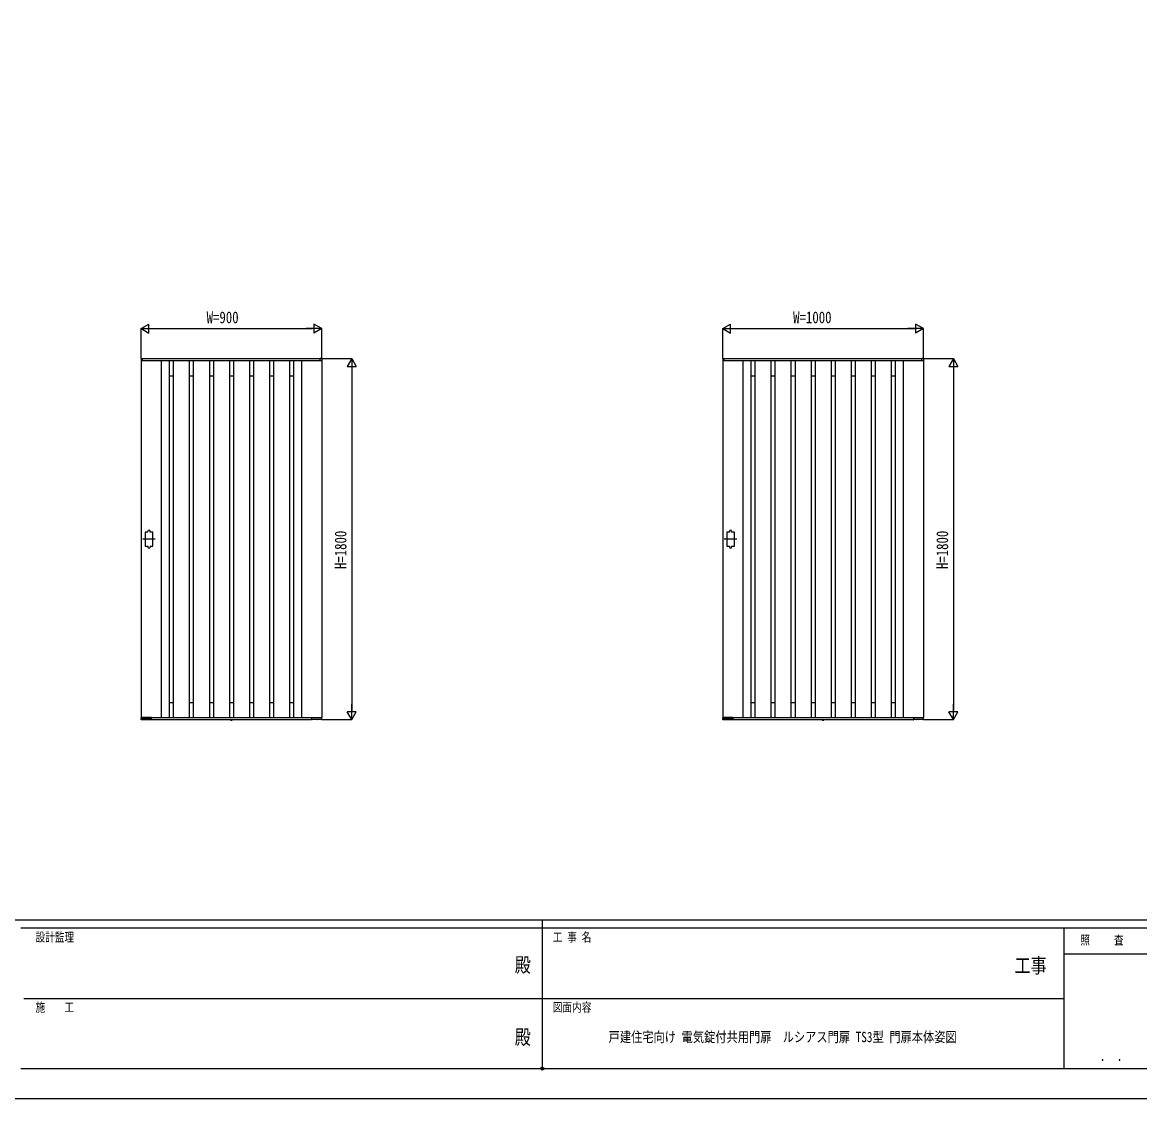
# Model space of a CAD drawing. Units: millimetres, scale not verified. Extents: x -8410 to 8410, y -5940 to 5940.
# Drawn here: x -2602 to 2968, y -5940 to -573 of the extents above; entities that cross this region are included whole.
import ezdxf
from ezdxf.enums import TextEntityAlignment as Align

# ---------------------------------------------------------------- set-up
doc = ezdxf.new("R2010")
doc.units = ezdxf.units.MM
doc.header["$LTSCALE"] = 30
doc.header["$PDMODE"] = 32
doc.header["$PDSIZE"] = 15
for name, color, linetype in [('0-1_USER1', 3, 'Continuous'), ('0-2_YKK_A1', 4, 'Continuous'), ('0-3_YKK_D', 6, 'Continuous'), ('0-4_YKK_ZWAK', 7, 'Continuous')]:
    doc.layers.add(name, color=color, linetype=linetype)
doc.styles.add('ＭＳ ゴシック', font='')
doc.styles.get('ＭＳ ゴシック').set_extended_font_data('MS Gothic')

msp = doc.modelspace()

# ---------------------------------------------------------------- linework, layer by layer
at = {"layer": '0-2_YKK_A1'}
for p, q in [((-2010.46, -2251.37), (-2010.46, -2259.5)), ((-2009.96, -2260), (-2009.96, -4040)), ((-2009.96, -2260), (-1109.96, -2260)), ((-2009.96, -2260), (-2003.26, -2260)), ((-2009.05, -2249.87), (-2003.49, -2249.53)), ((-2003.26, -2260), (-2003.26, -2260)), ((-2002.96, -2250), (-1116.96, -2250)), ((-2002.96, -2260), (-2002.96, -2250)), ((-2002.96, -2259.7), (-2002.96, -2250.03)), ((-1909.96, -2260), (-1909.96, -4040)), ((-1869.96, -2260), (-1869.96, -4040)), ((-1849.96, -2260), (-1849.96, -4040)), ((-1769.96, -2260), (-1769.96, -4040)), ((-1749.96, -2260), (-1749.96, -4040)), ((-1669.96, -2260), (-1669.96, -4040)), ((-1649.96, -2260), (-1649.96, -4040)), ((-1569.96, -2260), (-1569.96, -4040)), ((-1549.96, -2260), (-1549.96, -4040)), ((-1469.96, -2260), (-1469.96, -4040)), ((-1449.96, -2260), (-1449.96, -4040)), ((-1369.96, -2260), (-1369.96, -4040)), ((-1349.96, -2260), (-1349.96, -4040)), ((-1269.96, -2260), (-1269.96, -4040)), ((-1249.96, -2260), (-1249.96, -4040)), ((-1209.96, -2260), (-1209.96, -4040)), ((-1116.96, -2260), (-1116.96, -2250)), ((-1116.96, -2259.7), (-1116.96, -2250.03)), ((-1109.96, -2260), (-1116.66, -2260)), ((-1116.66, -2260), (-1116.66, -2260)), ((-1110.87, -2249.87), (-1116.43, -2249.53)), ((-1109.96, -2260), (-1109.96, -4040)), ((-1109.46, -2251.37), (-1109.46, -2259.5)), ((889.54, -2251.37), (889.54, -2259.5)), ((890.04, -2260), (890.04, -4040)), ((890.04, -2260), (1890.04, -2260)), ((890.04, -2260), (896.74, -2260)), ((890.95, -2249.87), (896.51, -2249.53)), ((896.74, -2260), (896.74, -2260)), ((897.04, -2250), (1883.04, -2250)), ((897.04, -2260), (897.04, -2250)), ((897.04, -2259.7), (897.04, -2250.03)), ((990.04, -2260), (990.04, -4040)), ((1030.04, -2260), (1030.04, -4040)), ((1050.04, -2260), (1050.04, -4040)), ((1130.04, -2260), (1130.04, -4040)), ((1150.04, -2260), (1150.04, -4040)), ((1230.04, -2260), (1230.04, -4040)), ((1250.04, -2260), (1250.04, -4040)), ((1330.04, -2260), (1330.04, -4040)), ((1350.04, -2260), (1350.04, -4040)), ((1430.04, -2260), (1430.04, -4040)), ((1450.04, -2260), (1450.04, -4040)), ((1530.04, -2260), (1530.04, -4040)), ((1550.04, -2260), (1550.04, -4040)), ((1630.04, -2260), (1630.04, -4040)), ((1650.04, -2260), (1650.04, -4040)), ((1730.04, -2260), (1730.04, -4040)), ((1750.04, -2260), (1750.04, -4040)), ((1790.04, -2260), (1790.04, -4040)), ((1883.04, -2260), (1883.04, -2250)), ((1883.04, -2259.7), (1883.04, -2250.03)), ((1890.04, -2260), (1883.34, -2260)), ((1883.34, -2260), (1883.34, -2260)), ((1889.13, -2249.87), (1883.57, -2249.53)), ((1890.04, -2260), (1890.04, -4040)), ((1890.54, -2251.37), (1890.54, -2259.5)), ((-1869.96, -2335), (-1849.96, -2335)), ((-1769.96, -2335), (-1749.96, -2335)), ((-1669.96, -2335), (-1649.96, -2335)), ((-1569.96, -2335), (-1549.96, -2335)), ((-1469.96, -2335), (-1449.96, -2335)), ((-1369.96, -2335), (-1349.96, -2335)), ((-1269.96, -2335), (-1249.96, -2335)), ((1030.04, -2335), (1050.04, -2335)), ((1130.04, -2335), (1150.04, -2335)), ((1230.04, -2335), (1250.04, -2335)), ((1330.04, -2335), (1350.04, -2335)), ((1430.04, -2335), (1450.04, -2335)), ((1530.04, -2335), (1550.04, -2335)), ((1630.04, -2335), (1650.04, -2335)), ((1730.04, -2335), (1750.04, -2335)), ((-1975.96, -3115), (-1975.96, -3110)), ((-1965.96, -3115), (-1965.96, -3110)), ((924.04, -3115), (924.04, -3110)), ((934.04, -3115), (934.04, -3110)), ((-1939.46, -3150), (-2002.46, -3150)), ((960.54, -3150), (897.54, -3150)), ((-1975.96, -3185), (-1975.96, -3190)), ((-1965.96, -3185), (-1965.96, -3190)), ((924.04, -3185), (924.04, -3190)), ((934.04, -3185), (934.04, -3190)), ((-1869.96, -3965), (-1849.96, -3965)), ((-1769.96, -3965), (-1749.96, -3965)), ((-1669.96, -3965), (-1649.96, -3965)), ((-1569.96, -3965), (-1549.96, -3965)), ((-1469.96, -3965), (-1449.96, -3965)), ((-1369.96, -3965), (-1349.96, -3965)), ((-1269.96, -3965), (-1249.96, -3965)), ((1030.04, -3965), (1050.04, -3965)), ((1130.04, -3965), (1150.04, -3965)), ((1230.04, -3965), (1250.04, -3965)), ((1330.04, -3965), (1350.04, -3965)), ((1430.04, -3965), (1450.04, -3965)), ((1530.04, -3965), (1550.04, -3965)), ((1630.04, -3965), (1650.04, -3965)), ((1730.04, -3965), (1750.04, -3965)), ((-2009.85, -4050.03), (-2010.43, -4040.53)), ((-2009.96, -4040), (-1109.96, -4040)), ((-1960.26, -4040), (-2009.93, -4040)), ((-2008.6, -4050.5), (-2009.35, -4050.5)), ((-2008.1, -4050.01), (-2008.07, -4048.19)), ((-2008.09, -4049.5), (-1961.79, -4049.5)), ((-1987.17, -4047.9), (-2007.75, -4047.9)), ((-1986.85, -4048.19), (-1986.84, -4049.01)), ((-1985.12, -4049.01), (-1985.1, -4048.19)), ((-1978.13, -4047.9), (-1984.79, -4047.9)), ((-1977.82, -4048.19), (-1977.8, -4049.01)), ((-1976.08, -4049.01), (-1976.07, -4048.19)), ((-1962.13, -4047.9), (-1975.75, -4047.9)), ((-1965.86, -4047.9), (-1965.84, -4049.01)), ((-1961.82, -4048.19), (-1961.79, -4049.99)), ((-1960.46, -4050.48), (-1961.29, -4050.48)), ((-1959.96, -4040), (-1959.96, -4050)), ((-1959.96, -4040.3), (-1959.96, -4049.98)), ((-1959.96, -4050), (-1159.96, -4050)), ((-1563.87, -4050.5), (-1563.78, -4050)), ((-1563.87, -4050.5), (-1563.7, -4051.47)), ((-1563.87, -4050.5), (-1556.05, -4050.5)), ((-1563.78, -4050), (-1556.14, -4050)), ((-1559.96, -4054.2), (-1559.96, -4050)), ((-1556.05, -4050.5), (-1556.22, -4051.47)), ((-1556.05, -4050.5), (-1556.14, -4050)), ((-1159.96, -4040), (-1159.96, -4050)), ((-1159.96, -4040.3), (-1159.96, -4049.98)), ((-1159.66, -4040), (-1109.99, -4040)), ((-1159.46, -4050.48), (-1158.63, -4050.48)), ((-1158.1, -4048.19), (-1158.13, -4049.99)), ((-1111.83, -4049.5), (-1158.13, -4049.5)), ((-1157.79, -4047.9), (-1144.17, -4047.9)), ((-1154.06, -4047.9), (-1154.08, -4049.01)), ((-1143.84, -4049.01), (-1143.85, -4048.19)), ((-1142.1, -4048.19), (-1142.12, -4049.01)), ((-1141.79, -4047.9), (-1135.13, -4047.9)), ((-1134.8, -4049.01), (-1134.82, -4048.19)), ((-1133.07, -4048.19), (-1133.08, -4049.01)), ((-1132.75, -4047.9), (-1112.17, -4047.9)), ((-1111.82, -4050.01), (-1111.85, -4048.19)), ((-1111.32, -4050.5), (-1110.57, -4050.5)), ((-1110.07, -4050.03), (-1109.49, -4040.53)), ((890.15, -4050.03), (889.57, -4040.53)), ((890.04, -4040), (1890.04, -4040)), ((939.74, -4040), (890.07, -4040)), ((891.4, -4050.5), (890.65, -4050.5)), ((891.9, -4050.01), (891.93, -4048.19)), ((891.91, -4049.5), (938.21, -4049.5)), ((912.83, -4047.9), (892.25, -4047.9)), ((913.15, -4048.19), (913.16, -4049.01)), ((914.88, -4049.01), (914.9, -4048.19)), ((921.87, -4047.9), (915.21, -4047.9)), ((922.18, -4048.19), (922.2, -4049.01)), ((923.92, -4049.01), (923.93, -4048.19)), ((937.87, -4047.9), (924.25, -4047.9)), ((934.14, -4047.9), (934.16, -4049.01)), ((938.18, -4048.19), (938.21, -4049.99)), ((939.54, -4050.48), (938.71, -4050.48)), ((940.04, -4040), (940.04, -4050)), ((940.04, -4040.3), (940.04, -4049.98)), ((940.04, -4050), (1840.04, -4050)), ((1386.13, -4050.5), (1386.22, -4050)), ((1386.13, -4050.5), (1386.3, -4051.47)), ((1386.13, -4050.5), (1393.95, -4050.5)), ((1386.22, -4050), (1393.86, -4050)), ((1390.04, -4054.2), (1390.04, -4050)), ((1393.95, -4050.5), (1393.78, -4051.47)), ((1393.95, -4050.5), (1393.86, -4050)), ((1840.04, -4040), (1840.04, -4050)), ((1840.04, -4040.3), (1840.04, -4049.98)), ((1840.34, -4040), (1890.01, -4040)), ((1840.54, -4050.48), (1841.37, -4050.48)), ((1841.9, -4048.19), (1841.87, -4049.99)), ((1888.17, -4049.5), (1841.87, -4049.5)), ((1842.21, -4047.9), (1855.83, -4047.9)), ((1845.94, -4047.9), (1845.92, -4049.01)), ((1856.16, -4049.01), (1856.15, -4048.19)), ((1857.9, -4048.19), (1857.88, -4049.01)), ((1858.21, -4047.9), (1864.87, -4047.9)), ((1865.2, -4049.01), (1865.18, -4048.19)), ((1866.93, -4048.19), (1866.92, -4049.01)), ((1867.25, -4047.9), (1887.83, -4047.9)), ((1888.18, -4050.01), (1888.15, -4048.19)), ((1888.68, -4050.5), (1889.43, -4050.5)), ((1889.93, -4050.03), (1890.51, -4040.53))]:
    msp.add_line(p, q, dxfattribs=at)
for points in [[(-1975.96, -3115), (-1989.96, -3115), (-1989.96, -3185), (-1975.96, -3185)], [(-1965.96, -3185), (-1951.96, -3185), (-1951.96, -3115), (-1965.96, -3115)], [(924.04, -3115), (910.04, -3115), (910.04, -3185), (924.04, -3185)], [(934.04, -3185), (948.04, -3185), (948.04, -3115), (934.04, -3115)], [(-2007.75, -4047.9), (-2007.89, -4047.93), (-2007.97, -4047.98), (-2008.01, -4048.03), (-2008.04, -4048.09), (-2008.06, -4048.14), (-2008.07, -4048.19)], [(-1986.85, -4048.19), (-1986.86, -4048.15), (-1986.87, -4048.1), (-1986.89, -4048.05), (-1986.92, -4048.01), (-1986.97, -4047.96), (-1987.05, -4047.92), (-1987.17, -4047.9)], [(-1984.79, -4047.9), (-1984.92, -4047.93), (-1985, -4047.98), (-1985.05, -4048.03), (-1985.08, -4048.09), (-1985.09, -4048.14), (-1985.1, -4048.19)], [(-1977.82, -4048.19), (-1977.82, -4048.15), (-1977.83, -4048.1), (-1977.86, -4048.05), (-1977.89, -4048.01), (-1977.94, -4047.96), (-1978.01, -4047.92), (-1978.13, -4047.9)], [(-1975.75, -4047.9), (-1975.89, -4047.93), (-1975.97, -4047.98), (-1976.01, -4048.03), (-1976.04, -4048.09), (-1976.06, -4048.14), (-1976.07, -4048.19)], [(-1961.82, -4048.19), (-1961.82, -4048.15), (-1961.83, -4048.1), (-1961.86, -4048.05), (-1961.89, -4048.01), (-1961.94, -4047.96), (-1962.01, -4047.92), (-1962.13, -4047.9)], [(-1562.26, -4052.58), (-1561.11, -4050.26), (-1559.96, -4049.65)], [(-1557.66, -4052.58), (-1558.82, -4050.26), (-1559.96, -4049.65)], [(-1158.1, -4048.19), (-1158.1, -4048.15), (-1158.09, -4048.1), (-1158.06, -4048.05), (-1158.03, -4048.01), (-1157.98, -4047.96), (-1157.91, -4047.92), (-1157.79, -4047.9)], [(-1144.17, -4047.9), (-1144.03, -4047.93), (-1143.96, -4047.98), (-1143.91, -4048.03), (-1143.88, -4048.09), (-1143.86, -4048.14), (-1143.85, -4048.19)], [(-1142.1, -4048.19), (-1142.1, -4048.15), (-1142.09, -4048.1), (-1142.06, -4048.05), (-1142.03, -4048.01), (-1141.98, -4047.96), (-1141.91, -4047.92), (-1141.79, -4047.9)], [(-1135.13, -4047.9), (-1135, -4047.93), (-1134.92, -4047.98), (-1134.87, -4048.03), (-1134.84, -4048.09), (-1134.83, -4048.14), (-1134.82, -4048.19)], [(-1133.07, -4048.19), (-1133.06, -4048.15), (-1133.05, -4048.1), (-1133.03, -4048.05), (-1133, -4048.01), (-1132.95, -4047.96), (-1132.87, -4047.92), (-1132.75, -4047.9)], [(-1112.17, -4047.9), (-1112.03, -4047.93), (-1111.96, -4047.98), (-1111.91, -4048.03), (-1111.88, -4048.09), (-1111.86, -4048.14), (-1111.85, -4048.19)], [(892.25, -4047.9), (892.11, -4047.93), (892.03, -4047.98), (891.99, -4048.03), (891.96, -4048.09), (891.94, -4048.14), (891.93, -4048.19)], [(913.15, -4048.19), (913.14, -4048.15), (913.13, -4048.1), (913.11, -4048.05), (913.08, -4048.01), (913.03, -4047.96), (912.95, -4047.92), (912.83, -4047.9)], [(915.21, -4047.9), (915.08, -4047.93), (915, -4047.98), (914.95, -4048.03), (914.92, -4048.09), (914.91, -4048.14), (914.9, -4048.19)], [(922.18, -4048.19), (922.18, -4048.15), (922.17, -4048.1), (922.14, -4048.05), (922.11, -4048.01), (922.06, -4047.96), (921.99, -4047.92), (921.87, -4047.9)], [(924.25, -4047.9), (924.11, -4047.93), (924.03, -4047.98), (923.99, -4048.03), (923.96, -4048.09), (923.94, -4048.14), (923.93, -4048.19)], [(938.18, -4048.19), (938.18, -4048.15), (938.17, -4048.1), (938.14, -4048.05), (938.11, -4048.01), (938.06, -4047.96), (937.99, -4047.92), (937.87, -4047.9)], [(1387.74, -4052.58), (1388.89, -4050.26), (1390.04, -4049.65)], [(1392.34, -4052.58), (1391.18, -4050.26), (1390.04, -4049.65)], [(1841.9, -4048.19), (1841.9, -4048.15), (1841.91, -4048.1), (1841.94, -4048.05), (1841.97, -4048.01), (1842.02, -4047.96), (1842.09, -4047.92), (1842.21, -4047.9)], [(1855.83, -4047.9), (1855.97, -4047.93), (1856.04, -4047.98), (1856.09, -4048.03), (1856.12, -4048.09), (1856.14, -4048.14), (1856.15, -4048.19)], [(1857.9, -4048.19), (1857.9, -4048.15), (1857.91, -4048.1), (1857.94, -4048.05), (1857.97, -4048.01), (1858.02, -4047.96), (1858.09, -4047.92), (1858.21, -4047.9)], [(1864.87, -4047.9), (1865, -4047.93), (1865.08, -4047.98), (1865.13, -4048.03), (1865.16, -4048.09), (1865.17, -4048.14), (1865.18, -4048.19)], [(1866.93, -4048.19), (1866.94, -4048.15), (1866.95, -4048.1), (1866.97, -4048.05), (1867, -4048.01), (1867.05, -4047.96), (1867.13, -4047.92), (1867.25, -4047.9)], [(1887.83, -4047.9), (1887.97, -4047.93), (1888.04, -4047.98), (1888.09, -4048.03), (1888.12, -4048.09), (1888.14, -4048.14), (1888.15, -4048.19)]]:
    msp.add_lwpolyline(points, dxfattribs=at)
for centre, radius, start, end in [((-2008.96, -2251.37), 1.5, 93.5, 180), ((-2009.96, -2259.5), 0.5, 180, 270), ((-2003.46, -2250.03), 0.5, 0, 93.5), ((-2003.26, -2259.7), 0.3, 270, 0), ((-1116.46, -2250.03), 0.5, 86.5, 180), ((-1116.66, -2259.7), 0.3, 180, 270), ((-1110.96, -2251.37), 1.5, 0, 86.5), ((-1109.96, -2259.5), 0.5, 270, 0), ((891.04, -2251.37), 1.5, 93.5, 180), ((890.04, -2259.5), 0.5, 180, 270), ((896.54, -2250.03), 0.5, 0, 93.5), ((896.74, -2259.7), 0.3, 270, 0), ((1883.54, -2250.03), 0.5, 86.5, 180), ((1883.34, -2259.7), 0.3, 180, 270), ((1889.04, -2251.37), 1.5, 0, 86.5), ((1890.04, -2259.5), 0.5, 270, 0), ((-1970.96, -3110), 5, 0, 180), ((929.04, -3110), 5, 0, 180), ((-1970.96, -3190), 5, 180, 0), ((929.04, -3190), 5, 180, 0), ((-2009.93, -4040.5), 0.5, 90, 183.5), ((-2009.35, -4050), 0.5, 183.5, 269.21081), ((-2008.6, -4050), 0.5, 269.18971, 359), ((-1986.34, -4049), 0.5, 181, 270), ((-1985.62, -4049), 0.5, 270, 359), ((-1977.3, -4049), 0.5, 181, 270), ((-1976.58, -4049), 0.5, 270, 359), ((-1965.34, -4049), 0.5, 181, 270), ((-1961.29, -4049.98), 0.5, 181.0014, 270.00152), ((-1960.46, -4049.98), 0.5, 270, 0), ((-1960.26, -4040.3), 0.3, 0, 90), ((-1562.81, -4051.32), 0.9, 190, 239.36409), ((-1559.96, -4046.5), 6.5, 239.36409, 300.63591), ((-1557.11, -4051.32), 0.9, 300.63591, 350), ((-1159.66, -4040.3), 0.3, 90, 180), ((-1159.46, -4049.98), 0.5, 180, 270), ((-1158.63, -4049.98), 0.5, 269.99848, 358.9986), ((-1154.58, -4049), 0.5, 270, 359), ((-1143.34, -4049), 0.5, 181, 270), ((-1142.62, -4049), 0.5, 270, 359), ((-1134.3, -4049), 0.5, 181, 270), ((-1133.58, -4049), 0.5, 270, 359), ((-1111.32, -4050), 0.5, 181, 270.81029), ((-1110.57, -4050), 0.5, 270.78919, 356.5), ((-1109.99, -4040.5), 0.5, 356.5, 90), ((890.07, -4040.5), 0.5, 90, 183.5), ((890.65, -4050), 0.5, 183.5, 269.21081), ((891.4, -4050), 0.5, 269.18971, 359), ((913.66, -4049), 0.5, 181, 270), ((914.38, -4049), 0.5, 270, 359), ((922.7, -4049), 0.5, 181, 270), ((923.42, -4049), 0.5, 270, 359), ((934.66, -4049), 0.5, 181, 270), ((938.71, -4049.98), 0.5, 181.0014, 270.00152), ((939.54, -4049.98), 0.5, 270, 0), ((939.74, -4040.3), 0.3, 0, 90), ((1387.19, -4051.32), 0.9, 190, 239.36409), ((1390.04, -4046.5), 6.5, 239.36409, 300.63591), ((1392.89, -4051.32), 0.9, 300.63591, 350), ((1840.34, -4040.3), 0.3, 90, 180), ((1840.54, -4049.98), 0.5, 180, 270), ((1841.37, -4049.98), 0.5, 269.99848, 358.9986), ((1845.42, -4049), 0.5, 270, 359), ((1856.66, -4049), 0.5, 181, 270), ((1857.38, -4049), 0.5, 270, 359), ((1865.7, -4049), 0.5, 181, 270), ((1866.42, -4049), 0.5, 270, 359), ((1888.68, -4050), 0.5, 181, 270.81029), ((1889.43, -4050), 0.5, 270.78919, 356.5), ((1890.01, -4040.5), 0.5, 356.5, 90)]:
    msp.add_arc(centre, radius, start, end, dxfattribs=at)
at = {"layer": '0-3_YKK_D'}
for p, q in [((-2009.96, -2100), (-1970.99, -2077.5)), ((-2009.96, -2249), (-2009.96, -2099)), ((-2009.96, -2100), (-1970.99, -2122.5)), ((-2009.96, -2100), (-1932.02, -2100)), ((-1970.99, -2122.5), (-1970.99, -2077.5)), ((-1964.96, -2100), (-1154.96, -2100)), ((-1109.96, -2100), (-1187.9, -2100)), ((-1109.96, -2100), (-1148.93, -2077.5)), ((-1148.93, -2077.5), (-1148.93, -2122.5)), ((-1109.96, -2100), (-1148.93, -2122.5)), ((-1109.96, -2249), (-1109.96, -2099)), ((890.04, -2100), (929.01, -2077.5)), ((890.04, -2249), (890.04, -2099)), ((890.04, -2100), (929.01, -2122.5)), ((890.04, -2100), (967.98, -2100)), ((929.01, -2122.5), (929.01, -2077.5)), ((935.04, -2100), (1845.04, -2100)), ((1890.04, -2100), (1812.1, -2100)), ((1890.04, -2100), (1851.07, -2077.5)), ((1851.07, -2077.5), (1851.07, -2122.5)), ((1890.04, -2100), (1851.07, -2122.5)), ((1890.04, -2249), (1890.04, -2099)), ((-1108.96, -2250), (-958.96, -2250)), ((-959.96, -2250), (-982.46, -2288.97)), ((-959.96, -2250), (-937.46, -2288.97)), ((-959.96, -2250), (-959.96, -2327.94)), ((1891.04, -2250), (2041.04, -2250)), ((2040.04, -2250), (2017.54, -2288.97)), ((2040.04, -2250), (2062.54, -2288.97)), ((2040.04, -2250), (2040.04, -2327.94)), ((-982.46, -2288.97), (-937.46, -2288.97)), ((-959.96, -2295), (-959.96, -4005)), ((2017.54, -2288.97), (2062.54, -2288.97)), ((2040.04, -2295), (2040.04, -4005)), ((-959.96, -4050), (-982.46, -4011.03)), ((-937.46, -4011.03), (-982.46, -4011.03)), ((-959.96, -4050), (-959.96, -3972.06)), ((-959.96, -4050), (-937.46, -4011.03)), ((2040.04, -4050), (2017.54, -4011.03)), ((2062.54, -4011.03), (2017.54, -4011.03)), ((2040.04, -4050), (2040.04, -3972.06)), ((2040.04, -4050), (2062.54, -4011.03)), ((-1108.96, -4050), (-958.96, -4050)), ((1891.04, -4050), (2041.04, -4050))]:
    msp.add_line(p, q, dxfattribs=at)
at = {"layer": '0-4_YKK_ZWAK'}
for p, q in [((7790.04, -5050), (-7809.96, -5050)), ((-9.96, -5050), (-9.96, -5790)), ((-9.96, -5090), (-2609.96, -5090)), ((2590.04, -5090), (-9.96, -5090)), ((3970.04, -5220), (2590.04, -5220)), ((-2594.96, -5440), (-9.96, -5440)), ((-9.96, -5440), (2590.04, -5440)), ((-2609.96, -5790), (-9.96, -5790)), ((-9.96, -5790), (2590.04, -5790)), ((2590.04, -5790), (3970.04, -5790))]:
    msp.add_line(p, q, dxfattribs=at)
msp.add_lwpolyline([(-8410, -5940), (8410, -5940), (8410, 5940), (-8410, 5940)], close=True, dxfattribs=at)
msp.add_lwpolyline([(3970.04, -5090), (2590.04, -5090), (2590.04, -5790)], dxfattribs=at)
msp.add_point((-9.96, -5790), dxfattribs=at)

# ---------------------------------------------------------------- texts
at = {"layer": '0-1_USER1', "style": 'ＭＳ ゴシック', "width": 0.8}
msp.add_text('戸建住宅向け 電気錠付共用門扉\u3000ルシアス門扉 TS3型 門扉本体姿図', height=51.32, dxfattribs=at).set_placement((320.62, -5673.44), align=Align.BOTTOM_LEFT)
at = {"layer": '0-3_YKK_D', "style": 'ＭＳ ゴシック', "width": 0.8}
for s, p in [('W=900', (-1683.69, -2091)), ('W=1000', (1240.71, -2091))]:
    msp.add_text(s, height=58.65, dxfattribs=at).set_placement(p, align=Align.BOTTOM_LEFT)
for p in [(-968.96, -3299.33), (2031.04, -3299.33)]:
    msp.add_text('H=1800', height=58.65, rotation=90, dxfattribs=at).set_placement(p, align=Align.BOTTOM_LEFT)
at = {"layer": '0-4_YKK_ZWAK', "style": 'ＭＳ ゴシック', "width": 0.8}
for s, height, p in [('設計監理', 43.99, (-2536.63, -5170)), ('工 事 名', 43.99, (42.54, -5170)), ('照     査', 43.99, (2672.84, -5185)), ('殿', 73.31, (-147.33, -5331.67)), ('工事', 73.31, (2344.67, -5334.93)), ('施\u3000\u3000工', 43.99, (-2536.63, -5520)), ('図面内容', 43.99, (42.54, -5520)), ('殿', 73.31, (-147.33, -5691.67)), ('． ．', 51.83, (2770, -5768.7))]:
    msp.add_text(s, height=height, dxfattribs=at).set_placement(p, align=Align.BOTTOM_LEFT)

doc.saveas('drawing.dxf')
